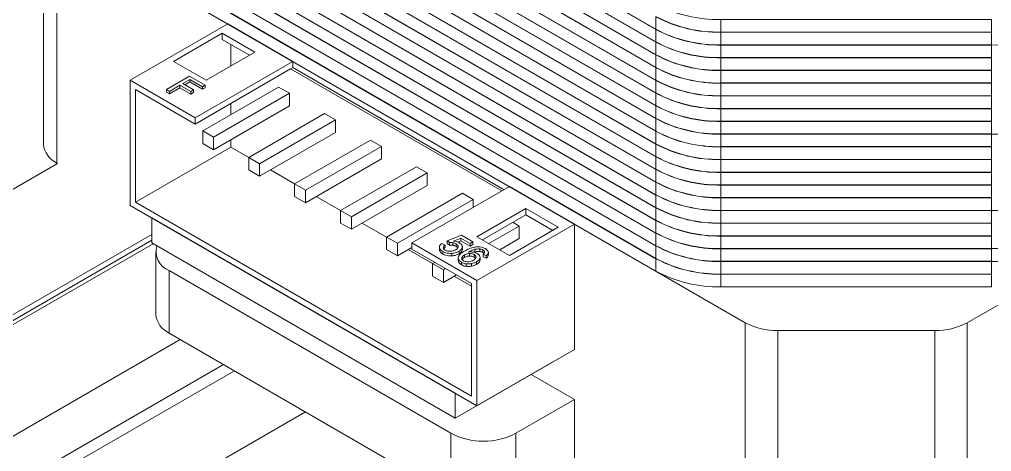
# Model space of a CAD drawing. Header units: millimetres. Extents: x -489 to 1607, y 116 to 1738.
# Drawn here: x 1229.18 to 1260.89, y 1276.33 to 1290.42 of the extents above; entities that cross this region are included whole.
import ezdxf

# ---------------------------------------------------------------- set-up
doc = ezdxf.new("R2010")
doc.units = ezdxf.units.MM

msp = doc.modelspace()

# ---------------------------------------------------------------- linework, layer by layer
at = {"color": 7, "linetype": 'Continuous', "lineweight": 15}
for p, q in [((1233.312, 1299.699), (1249.939, 1290.1)), ((1249.939, 1290.094), (1233.312, 1299.692)), ((1233.312, 1299.284), (1249.939, 1289.685)), ((1249.939, 1289.678), (1233.312, 1299.277)), ((1233.312, 1298.869), (1249.939, 1289.27)), ((1249.939, 1289.263), (1233.312, 1298.862)), ((1233.312, 1298.454), (1249.939, 1288.855)), ((1249.939, 1288.848), (1233.312, 1298.447)), ((1233.312, 1298.038), (1249.939, 1288.44)), ((1249.939, 1288.433), (1233.312, 1298.032)), ((1233.312, 1297.623), (1249.939, 1288.024)), ((1249.939, 1288.018), (1233.312, 1297.616)), ((1233.312, 1297.208), (1249.939, 1287.609)), ((1249.939, 1287.602), (1233.312, 1297.201)), ((1233.312, 1296.793), (1249.939, 1287.194)), ((1249.939, 1287.187), (1233.312, 1296.786)), ((1233.312, 1296.378), (1249.939, 1286.779)), ((1249.939, 1286.772), (1233.312, 1296.371)), ((1233.312, 1295.963), (1249.939, 1286.364)), ((1249.939, 1286.357), (1233.312, 1295.956)), ((1233.312, 1295.547), (1249.939, 1285.949)), ((1249.939, 1285.942), (1233.312, 1295.54)), ((1233.312, 1295.132), (1249.939, 1285.533)), ((1249.939, 1285.526), (1233.312, 1295.125)), ((1233.312, 1294.717), (1249.939, 1285.118)), ((1249.939, 1285.111), (1233.312, 1294.71)), ((1233.312, 1294.302), (1249.939, 1284.703)), ((1249.939, 1284.696), (1233.312, 1294.295)), ((1229.958, 1286.348), (1229.958, 1294.105)), ((1233.312, 1293.887), (1249.939, 1284.288)), ((1249.939, 1284.281), (1233.312, 1293.88)), ((1230.398, 1293.493), (1252.854, 1280.529)), ((1230.398, 1293.493), (1230.398, 1285.736)), ((1233.312, 1293.471), (1249.939, 1283.873)), ((1249.939, 1283.866), (1233.312, 1293.464)), ((1260.096, 1280.529), (1282.552, 1293.493)), ((1233.312, 1293.056), (1249.939, 1283.457)), ((1249.939, 1283.45), (1233.312, 1293.049)), ((1233.312, 1292.641), (1249.939, 1283.042)), ((1249.939, 1283.035), (1233.312, 1292.634)), ((1233.312, 1292.226), (1249.939, 1282.627)), ((1249.939, 1282.62), (1233.312, 1292.219)), ((1233.312, 1291.811), (1249.939, 1282.212)), ((1249.939, 1290.509), (1249.939, 1290.1)), ((1235.969, 1290.277), (1232.787, 1288.44)), ((1235.969, 1290.277), (1238.09, 1289.052)), ((1260.889, 1290.417), (1252.061, 1290.417)), ((1252.061, 1290.417), (1252.061, 1290.008)), ((1260.889, 1290.417), (1260.889, 1290.008)), ((1234.201, 1289.052), (1235.792, 1289.971)), ((1235.792, 1289.971), (1236.853, 1289.358)), ((1235.792, 1289.767), (1235.792, 1289.971)), ((1249.939, 1290.094), (1249.939, 1289.685)), ((1252.061, 1290.008), (1260.889, 1290.008)), ((1260.889, 1290.001), (1252.061, 1290.001)), ((1252.061, 1290.001), (1252.061, 1289.593)), ((1260.889, 1290.001), (1260.889, 1289.593)), ((1235.792, 1289.767), (1236.676, 1289.256)), ((1236.075, 1289.603), (1236.075, 1288.909)), ((1249.939, 1289.678), (1249.939, 1289.27)), ((1252.061, 1289.593), (1260.889, 1289.593)), ((1260.889, 1289.586), (1252.061, 1289.586)), ((1252.061, 1289.586), (1252.061, 1289.178)), ((1260.889, 1289.586), (1260.889, 1289.178)), ((1236.853, 1289.358), (1235.262, 1288.44)), ((1249.939, 1289.263), (1249.939, 1288.855)), ((1252.061, 1289.178), (1260.889, 1289.178)), ((1260.889, 1289.171), (1252.061, 1289.171)), ((1252.061, 1289.171), (1252.061, 1288.763)), ((1260.889, 1289.171), (1260.889, 1288.763)), ((1235.262, 1288.44), (1234.201, 1289.052)), ((1234.908, 1287.215), (1238.09, 1289.052)), ((1238.019, 1288.807), (1238.09, 1288.848)), ((1238.09, 1289.052), (1238.09, 1288.848)), ((1238.09, 1288.848), (1244.984, 1284.868)), ((1249.939, 1288.848), (1249.939, 1288.44)), ((1233.968, 1288.134), (1234.727, 1288.572)), ((1234.727, 1288.572), (1235.239, 1288.276)), ((1238.019, 1288.807), (1234.908, 1287.011)), ((1244.914, 1284.827), (1238.019, 1288.807)), ((1252.061, 1288.763), (1260.889, 1288.763)), ((1260.889, 1288.756), (1252.061, 1288.756)), ((1252.061, 1288.756), (1252.061, 1288.348)), ((1260.889, 1288.756), (1260.889, 1288.348)), ((1232.787, 1284.357), (1232.787, 1288.44)), ((1232.787, 1288.44), (1234.908, 1287.215)), ((1234.413, 1288.275), (1234.068, 1288.076)), ((1234.769, 1288.069), (1234.413, 1288.275)), ((1234.413, 1288.193), (1234.413, 1288.275)), ((1234.738, 1288.462), (1234.503, 1288.327)), ((1234.503, 1288.327), (1234.859, 1288.121)), ((1234.738, 1288.381), (1234.573, 1288.286)), ((1235.15, 1288.225), (1234.738, 1288.462)), ((1234.738, 1288.381), (1234.738, 1288.462)), ((1235.15, 1288.143), (1234.738, 1288.381)), ((1235.239, 1288.276), (1235.15, 1288.225)), ((1235.15, 1288.143), (1235.15, 1288.225)), ((1235.156, 1286.787), (1237.631, 1288.215)), ((1235.239, 1288.195), (1235.239, 1288.276)), ((1237.984, 1288.011), (1237.631, 1288.215)), ((1249.939, 1288.433), (1249.939, 1288.024)), ((1252.061, 1288.348), (1260.889, 1288.348)), ((1260.889, 1288.341), (1252.061, 1288.341)), ((1252.061, 1288.341), (1252.061, 1287.932)), ((1260.889, 1288.341), (1260.889, 1287.932)), ((1232.964, 1288.134), (1234.908, 1287.011)), ((1232.964, 1284.459), (1232.964, 1288.134)), ((1234.068, 1288.076), (1233.968, 1288.134)), ((1233.968, 1288.052), (1233.968, 1288.134)), ((1234.068, 1287.994), (1233.968, 1288.052)), ((1234.413, 1288.193), (1234.068, 1287.994)), ((1234.068, 1288.076), (1234.068, 1287.994)), ((1234.769, 1287.988), (1234.413, 1288.193)), ((1234.859, 1288.121), (1234.769, 1288.069)), ((1234.769, 1287.988), (1234.769, 1288.069)), ((1234.859, 1288.039), (1234.769, 1287.988)), ((1234.859, 1288.039), (1234.859, 1288.121)), ((1235.239, 1288.195), (1235.15, 1288.143)), ((1237.984, 1288.011), (1235.509, 1286.582)), ((1237.984, 1287.603), (1237.984, 1288.011)), ((1249.939, 1288.018), (1249.939, 1287.609)), ((1252.061, 1287.932), (1260.889, 1287.932)), ((1260.889, 1287.926), (1252.061, 1287.926)), ((1252.061, 1287.926), (1252.061, 1287.517)), ((1260.889, 1287.926), (1260.889, 1287.517)), ((1237.984, 1287.603), (1235.509, 1286.174)), ((1236.075, 1287.685), (1236.075, 1287.317)), ((1249.939, 1287.602), (1249.939, 1287.194)), ((1236.655, 1285.921), (1239.13, 1287.35)), ((1239.483, 1287.146), (1239.13, 1287.35)), ((1252.061, 1287.517), (1260.889, 1287.517)), ((1260.889, 1287.51), (1252.061, 1287.51)), ((1252.061, 1287.51), (1252.061, 1287.102)), ((1260.889, 1287.51), (1260.889, 1287.102)), ((1234.908, 1287.011), (1234.908, 1287.215)), ((1239.483, 1287.146), (1237.008, 1285.717)), ((1239.483, 1286.738), (1239.483, 1287.146)), ((1249.939, 1287.187), (1249.939, 1286.779)), ((1252.061, 1287.102), (1260.889, 1287.102)), ((1260.889, 1287.095), (1252.061, 1287.095)), ((1252.061, 1287.095), (1252.061, 1286.687)), ((1260.889, 1287.095), (1260.889, 1286.687)), ((1235.156, 1286.378), (1235.156, 1286.787)), ((1235.509, 1286.582), (1235.156, 1286.787)), ((1239.483, 1286.738), (1237.008, 1285.309)), ((1249.939, 1286.772), (1249.939, 1286.364)), ((1252.061, 1286.687), (1260.889, 1286.687)), ((1260.889, 1286.68), (1252.061, 1286.68)), ((1252.061, 1286.68), (1252.061, 1286.272)), ((1260.889, 1286.68), (1260.889, 1286.272)), ((1235.509, 1286.174), (1235.156, 1286.378)), ((1235.509, 1286.174), (1235.509, 1286.582)), ((1236.075, 1286.501), (1236.075, 1286.255)), ((1238.154, 1285.056), (1240.629, 1286.484)), ((1240.982, 1286.28), (1240.629, 1286.484)), ((1249.939, 1286.357), (1249.939, 1285.949)), ((1236.075, 1286.255), (1232.964, 1284.459)), ((1236.655, 1285.921), (1236.075, 1286.255)), ((1240.982, 1286.28), (1238.507, 1284.852)), ((1240.982, 1285.872), (1240.982, 1286.28)), ((1252.061, 1286.272), (1260.889, 1286.272)), ((1260.889, 1286.265), (1252.061, 1286.265)), ((1252.061, 1286.265), (1252.061, 1285.856)), ((1260.889, 1286.265), (1260.889, 1285.856)), ((1230.422, 1285.722), (1150.868, 1239.796)), ((1230.398, 1285.736), (1230.422, 1285.722)), ((1237.008, 1285.717), (1236.655, 1285.921)), ((1236.655, 1285.513), (1236.655, 1285.921)), ((1237.008, 1285.309), (1237.008, 1285.717)), ((1240.982, 1285.872), (1238.507, 1284.443)), ((1249.939, 1285.942), (1249.939, 1285.533)), ((1252.061, 1285.856), (1260.889, 1285.856)), ((1260.889, 1285.85), (1252.061, 1285.85)), ((1252.061, 1285.85), (1252.061, 1285.441)), ((1260.889, 1285.85), (1260.889, 1285.441)), ((1237.008, 1285.309), (1236.655, 1285.513)), ((1238.154, 1285.055), (1237.362, 1285.513)), ((1239.653, 1284.19), (1242.128, 1285.619)), ((1242.481, 1285.415), (1240.006, 1283.986)), ((1242.481, 1285.415), (1242.128, 1285.619)), ((1242.481, 1285.007), (1242.481, 1285.415)), ((1249.939, 1285.526), (1249.939, 1285.118)), ((1252.061, 1285.441), (1260.889, 1285.441)), ((1260.889, 1285.434), (1252.061, 1285.434)), ((1252.061, 1285.434), (1252.061, 1285.026)), ((1260.889, 1285.434), (1260.889, 1285.026)), ((1238.507, 1284.852), (1238.154, 1285.056)), ((1238.154, 1284.648), (1238.154, 1285.056)), ((1249.939, 1285.111), (1249.939, 1284.703)), ((1238.507, 1284.443), (1238.507, 1284.852)), ((1242.481, 1285.007), (1240.006, 1283.578)), ((1241.152, 1283.325), (1243.627, 1284.754)), ((1245.161, 1284.97), (1241.979, 1283.133)), ((1243.98, 1284.55), (1243.627, 1284.754)), ((1245.161, 1284.97), (1247.283, 1283.746)), ((1252.061, 1285.026), (1260.889, 1285.026)), ((1260.889, 1285.019), (1252.061, 1285.019)), ((1252.061, 1285.019), (1252.061, 1284.611)), ((1260.889, 1285.019), (1260.889, 1284.611)), ((1243.924, 1278.132), (1232.964, 1284.459)), ((1238.507, 1284.443), (1238.154, 1284.648)), ((1239.653, 1284.19), (1238.861, 1284.647)), ((1243.98, 1284.55), (1241.506, 1283.121)), ((1243.98, 1284.289), (1243.98, 1284.55)), ((1249.939, 1284.696), (1249.939, 1284.288)), ((1252.061, 1284.611), (1260.889, 1284.611)), ((1260.889, 1284.604), (1252.061, 1284.604)), ((1252.061, 1284.604), (1252.061, 1284.196)), ((1260.889, 1284.604), (1260.889, 1284.196)), ((1232.787, 1284.357), (1244.101, 1277.826)), ((1240.006, 1283.986), (1239.653, 1284.19)), ((1239.653, 1283.782), (1239.653, 1284.19)), ((1244.101, 1283.337), (1245.692, 1284.256)), ((1245.692, 1284.256), (1246.752, 1283.644)), ((1245.692, 1284.256), (1245.692, 1284.052)), ((1249.939, 1284.281), (1249.939, 1283.873)), ((1252.061, 1284.196), (1260.889, 1284.196)), ((1260.889, 1284.189), (1252.061, 1284.189)), ((1252.061, 1284.189), (1252.061, 1283.781)), ((1260.889, 1284.189), (1260.889, 1283.781)), ((1233.494, 1283.132), (1233.494, 1283.949)), ((1243.393, 1278.234), (1233.494, 1283.949)), ((1240.006, 1283.578), (1239.653, 1283.782)), ((1240.006, 1283.578), (1240.006, 1283.986)), ((1241.152, 1283.325), (1240.36, 1283.782)), ((1245.692, 1284.052), (1244.277, 1283.235)), ((1245.479, 1283.684), (1245.267, 1283.807)), ((1246.575, 1283.541), (1245.692, 1284.052)), ((1249.939, 1283.866), (1249.939, 1283.457)), ((1252.061, 1283.781), (1260.889, 1283.781)), ((1260.889, 1283.774), (1252.061, 1283.774)), ((1252.061, 1283.774), (1252.061, 1283.365)), ((1260.889, 1283.774), (1260.889, 1283.365)), ((1247.283, 1283.746), (1244.101, 1281.909)), ((1245.479, 1283.684), (1244.49, 1283.113)), ((1246.752, 1283.644), (1245.161, 1282.725)), ((1245.479, 1283.276), (1245.479, 1283.684)), ((1247.283, 1283.746), (1247.283, 1279.663)), ((1233.494, 1283.413), (1150.868, 1235.714)), ((1233.494, 1283.221), (1150.868, 1235.523)), ((1241.506, 1283.121), (1241.152, 1283.325)), ((1241.152, 1282.917), (1241.152, 1283.325)), ((1243.131, 1283.2), (1243.595, 1283.382)), ((1243.208, 1283.143), (1243.131, 1283.2)), ((1243.131, 1283.118), (1243.131, 1283.2)), ((1243.208, 1283.061), (1243.208, 1283.143)), ((1243.318, 1283.059), (1243.318, 1283.14)), ((1243.58, 1283.288), (1243.335, 1283.194)), ((1243.58, 1283.206), (1243.468, 1283.163)), ((1243.883, 1283.113), (1243.58, 1283.288)), ((1243.58, 1283.206), (1243.58, 1283.288)), ((1243.883, 1283.031), (1243.58, 1283.206)), ((1243.595, 1283.382), (1243.972, 1283.164)), ((1243.972, 1283.164), (1243.883, 1283.113)), ((1243.972, 1283.083), (1243.972, 1283.164)), ((1245.161, 1282.725), (1244.101, 1283.337)), ((1245.479, 1283.276), (1244.843, 1282.909)), ((1249.939, 1283.45), (1249.939, 1283.042)), ((1252.061, 1283.365), (1260.889, 1283.365)), ((1260.889, 1283.358), (1252.061, 1283.358)), ((1252.061, 1283.358), (1252.061, 1282.95)), ((1260.889, 1283.358), (1260.889, 1282.95)), ((1243.393, 1277.418), (1233.494, 1283.132)), ((1233.62, 1282.847), (1233.62, 1280.805)), ((1241.506, 1282.713), (1241.152, 1282.917)), ((1241.506, 1282.713), (1241.506, 1283.121)), ((1241.979, 1282.986), (1241.506, 1282.713)), ((1242.651, 1282.459), (1241.859, 1282.917)), ((1241.979, 1283.133), (1244.101, 1281.909)), ((1241.979, 1283.133), (1241.979, 1282.929)), ((1241.979, 1282.929), (1243.924, 1281.807)), ((1242.876, 1282.985), (1242.876, 1282.903)), ((1242.955, 1283.117), (1243.061, 1283.065)), ((1242.987, 1282.772), (1242.987, 1282.854)), ((1243.061, 1282.983), (1243.061, 1283.065)), ((1243.208, 1283.061), (1243.131, 1283.118)), ((1243.419, 1283.023), (1243.419, 1283.105)), ((1243.517, 1282.778), (1243.517, 1282.86)), ((1243.625, 1282.92), (1243.625, 1283.002)), ((1243.883, 1283.031), (1243.883, 1283.113)), ((1243.972, 1283.083), (1243.883, 1283.031)), ((1244.028, 1282.841), (1243.996, 1282.83)), ((1244.028, 1282.841), (1244.028, 1282.922)), ((1244.191, 1282.855), (1244.191, 1282.937)), ((1244.294, 1282.824), (1244.294, 1282.906)), ((1244.473, 1282.833), (1244.473, 1282.751)), ((1249.939, 1283.035), (1249.939, 1282.627)), ((1252.061, 1282.95), (1260.889, 1282.95)), ((1260.889, 1282.943), (1252.061, 1282.943)), ((1252.061, 1282.943), (1252.061, 1282.535)), ((1260.889, 1282.943), (1260.889, 1282.535)), ((1243.278, 1282.71), (1243.278, 1282.792)), ((1243.488, 1282.582), (1243.488, 1282.663)), ((1243.592, 1282.423), (1243.592, 1282.504)), ((1243.623, 1282.679), (1243.623, 1282.597)), ((1243.695, 1282.662), (1243.695, 1282.744)), ((1243.858, 1282.787), (1243.858, 1282.706)), ((1244.01, 1282.751), (1244.01, 1282.67)), ((1244.089, 1282.435), (1244.089, 1282.517)), ((1244.201, 1282.575), (1244.201, 1282.657)), ((1244.403, 1282.713), (1244.303, 1282.762)), ((1244.303, 1282.681), (1244.303, 1282.762)), ((1244.403, 1282.632), (1244.303, 1282.681)), ((1244.403, 1282.632), (1244.403, 1282.713)), ((1249.939, 1282.62), (1249.939, 1282.212)), ((1252.061, 1282.535), (1260.889, 1282.535)), ((1260.889, 1282.528), (1252.061, 1282.528)), ((1252.061, 1282.528), (1252.061, 1282.12)), ((1260.889, 1282.528), (1260.889, 1282.12)), ((1234.06, 1282.234), (1243.252, 1276.928)), ((1234.06, 1282.234), (1234.06, 1280.193)), ((1242.651, 1282.46), (1242.722, 1282.5)), ((1243.005, 1282.255), (1242.651, 1282.46)), ((1242.651, 1282.051), (1242.651, 1282.46)), ((1243.075, 1282.296), (1243.005, 1282.255)), ((1243.005, 1281.847), (1243.005, 1282.255)), ((1243.747, 1282.371), (1243.747, 1282.452)), ((1243.926, 1282.376), (1243.926, 1282.458)), ((1243.005, 1281.847), (1242.651, 1282.051)), ((1243.429, 1282.092), (1243.005, 1281.847)), ((1243.924, 1281.724), (1243.358, 1282.051)), ((1244.101, 1281.909), (1244.101, 1277.826)), ((1252.061, 1282.12), (1260.889, 1282.12)), ((1260.889, 1282.113), (1252.061, 1282.113)), ((1252.061, 1282.113), (1252.061, 1281.705)), ((1260.889, 1282.113), (1260.889, 1281.705)), ((1243.924, 1281.807), (1243.924, 1278.132)), ((1252.061, 1281.705), (1260.889, 1281.705)), ((1252.854, 1272.772), (1252.854, 1280.529)), ((1260.096, 1280.529), (1260.096, 1272.772)), ((1234.06, 1280.193), (1243.252, 1274.886)), ((1253.914, 1280.276), (1259.036, 1280.276)), ((1253.914, 1280.276), (1253.914, 1272.519)), ((1259.036, 1272.519), (1259.036, 1280.276)), ((1244.101, 1277.826), (1247.283, 1279.663)), ((1246.575, 1279.255), (1243.393, 1277.418)), ((1246.575, 1279.255), (1246.575, 1279.255)), ((1236.186, 1278.966), (1150.868, 1229.713)), ((1245.868, 1278.846), (1247.283, 1278.03)), ((1243.393, 1277.418), (1243.393, 1278.234)), ((1247.283, 1278.03), (1245.373, 1276.928)), ((1247.283, 1278.03), (1247.283, 1275.988)), ((1243.252, 1274.886), (1243.252, 1276.928)), ((1245.373, 1276.928), (1245.373, 1274.886))]:
    msp.add_line(p, q, dxfattribs=at)
at = {"color": 8, "linetype": 'Continuous', "lineweight": 15}
for p, q in [((1233.534, 1283.109), (1150.868, 1235.387)), ((1150.868, 1231.754), (1234.418, 1279.986)), ((1150.868, 1230.121), (1235.832, 1279.17)), ((1150.868, 1227.035), (1238.505, 1277.627))]:
    msp.add_line(p, q, dxfattribs=at)
at = {"color": 7, "linetype": 'Continuous', "lineweight": 15}
for centre, radius, start, end in [((1251.974, 1294.744), 4.329, 241.9594, 271.1442), ((1251.974, 1294.336), 4.329, 241.9594, 271.1442), ((1251.974, 1294.329), 4.329, 241.9594, 271.1442), ((1251.974, 1293.921), 4.329, 241.9594, 271.1442), ((1251.974, 1293.914), 4.329, 241.9594, 271.1442), ((1260.926, 1294.297), 4.711, 269.5547, 289.3316), ((1251.974, 1293.506), 4.329, 241.9594, 271.1442), ((1251.974, 1293.499), 4.329, 241.9594, 271.1442), ((1251.974, 1293.091), 4.329, 241.9594, 271.1442), ((1251.974, 1293.084), 4.329, 241.9594, 271.1442), ((1251.974, 1292.675), 4.329, 241.9594, 271.1442), ((1251.974, 1292.668), 4.329, 241.9594, 271.1442), ((1251.974, 1292.26), 4.329, 241.9594, 271.1442), ((1251.974, 1292.253), 4.329, 241.9594, 271.1442), ((1251.974, 1291.845), 4.329, 241.9594, 271.1442), ((1251.974, 1291.838), 4.329, 241.9594, 271.1442), ((1251.974, 1291.43), 4.329, 241.9594, 271.1442), ((1251.974, 1291.423), 4.329, 241.9594, 271.1442), ((1251.974, 1291.015), 4.329, 241.9594, 271.1442), ((1251.974, 1291.008), 4.329, 241.9594, 271.1442), ((1260.976, 1291.008), 4.329, 268.8562, 298.0397), ((1251.974, 1290.599), 4.329, 241.9594, 271.1442), ((1251.974, 1290.593), 4.329, 241.9594, 271.1442), ((1230.709, 1286.423), 0.754, 185.694, 245.6267), ((1251.974, 1290.184), 4.329, 241.9594, 271.1442), ((1251.974, 1290.177), 4.329, 241.9594, 271.1442), ((1251.974, 1289.769), 4.329, 241.9594, 271.1442), ((1251.974, 1289.762), 4.329, 241.9594, 271.1442), ((1251.974, 1289.354), 4.329, 241.9594, 271.1442), ((1251.974, 1289.347), 4.329, 241.9594, 271.1442), ((1251.974, 1288.939), 4.329, 241.9594, 271.1442), ((1251.974, 1288.932), 4.329, 241.9594, 271.1442), ((1251.974, 1288.524), 4.329, 241.9594, 271.1442), ((1251.974, 1288.517), 4.329, 241.9594, 271.1442), ((1260.976, 1288.524), 4.329, 268.8562, 298.0397), ((1260.976, 1288.517), 4.329, 268.8562, 298.0397), ((1251.974, 1288.108), 4.329, 241.9594, 271.1442), ((1251.974, 1288.101), 4.329, 241.9594, 271.1442), ((1251.974, 1287.693), 4.329, 241.9594, 271.1442), ((1251.974, 1287.686), 4.329, 241.9594, 271.1442), ((1251.974, 1287.278), 4.329, 241.9594, 271.1442), ((1260.976, 1287.278), 4.329, 268.8562, 298.0397), ((1251.974, 1287.271), 4.329, 241.9594, 271.1442), ((1234.295, 1282.854), 0.663, 163.9234, 249.2414), ((1251.974, 1286.863), 4.329, 241.9594, 271.1442), ((1251.974, 1286.856), 4.329, 241.9594, 271.1442), ((1260.976, 1286.856), 4.329, 268.8562, 298.0397), ((1251.974, 1286.448), 4.329, 241.9594, 271.1442), ((1251.974, 1286.441), 4.329, 241.9594, 271.1442), ((1251.974, 1286.032), 4.329, 241.9594, 271.1442), ((1234.371, 1280.88), 0.754, 185.6956, 245.624), ((1253.871, 1282.44), 2.164, 241.959, 271.1446), ((1259.079, 1282.44), 2.164, 268.8562, 298.0397), ((1244.313, 1278.975), 2.306, 242.6097, 297.3907)]:
    msp.add_arc(centre, radius, start, end, dxfattribs=at)
for points, knots in [([(1243.318, 1283.14), (1243.3, 1283.143), (1243.273, 1283.146), (1243.236, 1283.145), (1243.217, 1283.143), (1243.208, 1283.143)], [0, 0, 0, 0, 0.488154, 0.742417, 1, 1, 1, 1]), ([(1243.419, 1283.105), (1243.407, 1283.112), (1243.386, 1283.123), (1243.351, 1283.134), (1243.329, 1283.138), (1243.318, 1283.14)], [0, 0, 0, 0, 0.418161, 0.705744, 1, 1, 1, 1]), ([(1243.335, 1283.194), (1243.364, 1283.19), (1243.421, 1283.182), (1243.483, 1283.159), (1243.516, 1283.143), (1243.527, 1283.138)], [0, 0, 0, 0, 0.403416, 0.811725, 1, 1, 1, 1]), ([(1243.527, 1283.138), (1243.548, 1283.124), (1243.592, 1283.095), (1243.619, 1283.045), (1243.624, 1283.014), (1243.625, 1283.002)], [0, 0, 0, 0, 0.376069, 0.759703, 1, 1, 1, 1]), ([(1242.876, 1282.985), (1242.877, 1283.002), (1242.879, 1283.036), (1242.91, 1283.081), (1242.941, 1283.106), (1242.955, 1283.117)], [0, 0, 0, 0, 0.355932, 0.717537, 1, 1, 1, 1]), ([(1242.987, 1282.854), (1242.964, 1282.868), (1242.919, 1282.897), (1242.888, 1282.944), (1242.879, 1282.974), (1242.876, 1282.985)], [0, 0, 0, 0, 0.388908, 0.784527, 1, 1, 1, 1]), ([(1242.987, 1282.772), (1242.964, 1282.786), (1242.919, 1282.815), (1242.888, 1282.863), (1242.879, 1282.893), (1242.876, 1282.903)], [0, 0, 0, 0, 0.388908, 0.784527, 1, 1, 1, 1]), ([(1243.278, 1282.792), (1243.245, 1282.792), (1243.177, 1282.791), (1243.073, 1282.811), (1243.017, 1282.839), (1242.987, 1282.854)], [0, 0, 0, 0, 0.312462, 0.630345, 1, 1, 1, 1]), ([(1243.061, 1283.065), (1243.052, 1283.057), (1243.029, 1283.038), (1243.008, 1283.007), (1243.005, 1282.984), (1243.004, 1282.974)], [0, 0, 0, 0, 0.2932846, 0.696015, 1, 1, 1, 1]), ([(1243.004, 1282.974), (1243.006, 1282.964), (1243.011, 1282.945), (1243.032, 1282.919), (1243.053, 1282.905), (1243.064, 1282.898)], [0, 0, 0, 0, 0.339855, 0.684352, 1, 1, 1, 1]), ([(1243.061, 1282.983), (1243.051, 1282.976), (1243.033, 1282.961), (1243.024, 1282.945), (1243.02, 1282.937)], [0, 0, 0, 0, 0.552573, 1, 1, 1, 1]), ([(1243.064, 1282.898), (1243.076, 1282.892), (1243.102, 1282.879), (1243.157, 1282.863), (1243.201, 1282.862), (1243.228, 1282.861)], [0, 0, 0, 0, 0.276411, 0.555236, 1, 1, 1, 1]), ([(1243.318, 1283.059), (1243.3, 1283.061), (1243.273, 1283.064), (1243.236, 1283.063), (1243.217, 1283.062), (1243.208, 1283.061)], [0, 0, 0, 0, 0.488154, 0.742417, 1, 1, 1, 1]), ([(1243.228, 1282.861), (1243.262, 1282.865), (1243.313, 1282.87), (1243.37, 1282.892), (1243.396, 1282.905), (1243.41, 1282.912)], [0, 0, 0, 0, 0.488728, 0.74102, 1, 1, 1, 1]), ([(1243.517, 1282.86), (1243.492, 1282.847), (1243.441, 1282.821), (1243.357, 1282.801), (1243.301, 1282.794), (1243.278, 1282.792)], [0, 0, 0, 0, 0.37047, 0.745989, 1, 1, 1, 1]), ([(1243.419, 1283.023), (1243.407, 1283.03), (1243.386, 1283.041), (1243.351, 1283.052), (1243.329, 1283.056), (1243.318, 1283.059)], [0, 0, 0, 0, 0.418161, 0.705744, 1, 1, 1, 1]), ([(1243.41, 1282.912), (1243.421, 1282.919), (1243.449, 1282.937), (1243.481, 1282.97), (1243.488, 1282.998), (1243.491, 1283.011)], [0, 0, 0, 0, 0.259302, 0.644366, 1, 1, 1, 1]), ([(1243.491, 1283.011), (1243.489, 1283.02), (1243.486, 1283.04), (1243.467, 1283.074), (1243.438, 1283.093), (1243.419, 1283.105)], [0, 0, 0, 0, 0.274091, 0.550407, 1, 1, 1, 1]), ([(1243.476, 1282.971), (1243.474, 1282.976), (1243.464, 1282.996), (1243.439, 1283.012), (1243.419, 1283.023)], [0, 0, 0, 0, 0.242754, 1, 1, 1, 1]), ([(1243.488, 1282.663), (1243.506, 1282.701), (1243.534, 1282.759), (1243.621, 1282.824), (1243.671, 1282.854), (1243.697, 1282.869)], [0, 0, 0, 0, 0.478916, 0.736966, 1, 1, 1, 1]), ([(1243.625, 1283.002), (1243.622, 1282.982), (1243.615, 1282.943), (1243.571, 1282.896), (1243.533, 1282.87), (1243.517, 1282.86)], [0, 0, 0, 0, 0.364879, 0.736531, 1, 1, 1, 1]), ([(1243.625, 1282.92), (1243.622, 1282.901), (1243.615, 1282.862), (1243.571, 1282.814), (1243.533, 1282.789), (1243.517, 1282.778)], [0, 0, 0, 0, 0.364879, 0.736531, 1, 1, 1, 1]), ([(1243.697, 1282.869), (1243.745, 1282.896), (1243.841, 1282.951), (1243.988, 1282.989), (1244.076, 1283.003), (1244.098, 1283.007)], [0, 0, 0, 0, 0.4228419, 0.8520987, 1, 1, 1, 1]), ([(1244.028, 1282.922), (1243.998, 1282.913), (1243.947, 1282.897), (1243.881, 1282.867), (1243.844, 1282.847), (1243.826, 1282.836)], [0, 0, 0, 0, 0.396666, 0.696807, 1, 1, 1, 1]), ([(1243.826, 1282.836), (1243.842, 1282.838), (1243.872, 1282.841), (1243.926, 1282.841), (1243.962, 1282.836), (1243.984, 1282.833)], [0, 0, 0, 0, 0.312417, 0.563816, 1, 1, 1, 1]), ([(1243.984, 1282.833), (1244, 1282.829), (1244.028, 1282.823), (1244.072, 1282.809), (1244.097, 1282.796), (1244.111, 1282.788)], [0, 0, 0, 0, 0.33414, 0.610385, 1, 1, 1, 1]), ([(1244.191, 1282.937), (1244.174, 1282.937), (1244.131, 1282.939), (1244.076, 1282.933), (1244.04, 1282.925), (1244.028, 1282.922)], [0, 0, 0, 0, 0.300341, 0.77373, 1, 1, 1, 1]), ([(1244.191, 1282.855), (1244.174, 1282.856), (1244.131, 1282.857), (1244.076, 1282.851), (1244.04, 1282.843), (1244.028, 1282.841)], [0, 0, 0, 0, 0.300341, 0.77373, 1, 1, 1, 1]), ([(1244.098, 1283.007), (1244.132, 1283.007), (1244.2, 1283.007), (1244.298, 1282.986), (1244.35, 1282.96), (1244.376, 1282.947)], [0, 0, 0, 0, 0.327351, 0.661003, 1, 1, 1, 1]), ([(1244.294, 1282.906), (1244.282, 1282.912), (1244.257, 1282.925), (1244.219, 1282.933), (1244.197, 1282.936), (1244.191, 1282.937)], [0, 0, 0, 0, 0.417183, 0.840046, 1, 1, 1, 1]), ([(1244.294, 1282.824), (1244.282, 1282.83), (1244.257, 1282.843), (1244.219, 1282.851), (1244.197, 1282.854), (1244.191, 1282.855)], [0, 0, 0, 0, 0.417183, 0.840046, 1, 1, 1, 1]), ([(1244.347, 1282.829), (1244.346, 1282.839), (1244.345, 1282.858), (1244.325, 1282.885), (1244.304, 1282.899), (1244.294, 1282.906)], [0, 0, 0, 0, 0.340699, 0.687359, 1, 1, 1, 1]), ([(1244.33, 1282.792), (1244.328, 1282.796), (1244.32, 1282.808), (1244.305, 1282.817), (1244.294, 1282.824)], [0, 0, 0, 0, 0.312451, 1, 1, 1, 1]), ([(1244.303, 1282.762), (1244.312, 1282.771), (1244.327, 1282.785), (1244.341, 1282.808), (1244.345, 1282.822), (1244.347, 1282.829)], [0, 0, 0, 0, 0.402272, 0.6974, 1, 1, 1, 1]), ([(1244.376, 1282.947), (1244.395, 1282.935), (1244.431, 1282.912), (1244.462, 1282.872), (1244.47, 1282.845), (1244.473, 1282.833)], [0, 0, 0, 0, 0.360086, 0.7253072, 1, 1, 1, 1]), ([(1244.473, 1282.833), (1244.472, 1282.819), (1244.47, 1282.791), (1244.446, 1282.749), (1244.418, 1282.725), (1244.403, 1282.713)], [0, 0, 0, 0, 0.3240427, 0.651865, 1, 1, 1, 1]), ([(1243.278, 1282.71), (1243.245, 1282.71), (1243.177, 1282.71), (1243.073, 1282.729), (1243.017, 1282.757), (1242.987, 1282.772)], [0, 0, 0, 0, 0.312462, 0.630345, 1, 1, 1, 1]), ([(1243.517, 1282.778), (1243.492, 1282.765), (1243.441, 1282.74), (1243.357, 1282.719), (1243.301, 1282.713), (1243.278, 1282.71)], [0, 0, 0, 0, 0.37047, 0.745989, 1, 1, 1, 1]), ([(1243.592, 1282.504), (1243.571, 1282.519), (1243.527, 1282.549), (1243.49, 1282.605), (1243.488, 1282.644), (1243.488, 1282.663)], [0, 0, 0, 0, 0.330239, 0.666375, 1, 1, 1, 1]), ([(1243.592, 1282.423), (1243.571, 1282.437), (1243.527, 1282.467), (1243.49, 1282.523), (1243.488, 1282.562), (1243.488, 1282.582)], [0, 0, 0, 0, 0.330239, 0.666375, 1, 1, 1, 1]), ([(1243.747, 1282.452), (1243.731, 1282.455), (1243.687, 1282.463), (1243.635, 1282.482), (1243.603, 1282.499), (1243.592, 1282.504)], [0, 0, 0, 0, 0.276999, 0.767348, 1, 1, 1, 1]), ([(1243.613, 1282.607), (1243.611, 1282.617), (1243.607, 1282.632), (1243.611, 1282.657), (1243.619, 1282.671), (1243.623, 1282.679)], [0, 0, 0, 0, 0.396701, 0.649902, 1, 1, 1, 1]), ([(1243.667, 1282.549), (1243.656, 1282.557), (1243.638, 1282.569), (1243.622, 1282.589), (1243.616, 1282.601), (1243.613, 1282.607)], [0, 0, 0, 0, 0.434737, 0.714087, 1, 1, 1, 1]), ([(1243.623, 1282.679), (1243.63, 1282.688), (1243.642, 1282.704), (1243.666, 1282.726), (1243.685, 1282.738), (1243.695, 1282.744)], [0, 0, 0, 0, 0.372082, 0.682967, 1, 1, 1, 1]), ([(1243.623, 1282.597), (1243.63, 1282.606), (1243.642, 1282.622), (1243.666, 1282.644), (1243.685, 1282.656), (1243.695, 1282.662)], [0, 0, 0, 0, 0.372082, 0.682967, 1, 1, 1, 1]), ([(1243.817, 1282.518), (1243.8, 1282.518), (1243.766, 1282.519), (1243.713, 1282.528), (1243.684, 1282.542), (1243.667, 1282.549)], [0, 0, 0, 0, 0.307296, 0.618513, 1, 1, 1, 1]), ([(1243.695, 1282.744), (1243.707, 1282.75), (1243.736, 1282.765), (1243.791, 1282.782), (1243.835, 1282.786), (1243.858, 1282.787)], [0, 0, 0, 0, 0.273196, 0.629681, 1, 1, 1, 1]), ([(1243.695, 1282.662), (1243.707, 1282.669), (1243.736, 1282.683), (1243.791, 1282.701), (1243.835, 1282.704), (1243.858, 1282.706)], [0, 0, 0, 0, 0.273196, 0.629681, 1, 1, 1, 1]), ([(1243.989, 1282.568), (1243.976, 1282.562), (1243.944, 1282.545), (1243.886, 1282.525), (1243.837, 1282.52), (1243.817, 1282.518)], [0, 0, 0, 0, 0.254964, 0.677942, 1, 1, 1, 1]), ([(1243.858, 1282.787), (1243.874, 1282.786), (1243.908, 1282.785), (1243.962, 1282.775), (1243.993, 1282.76), (1244.01, 1282.751)], [0, 0, 0, 0, 0.296805, 0.596734, 1, 1, 1, 1]), ([(1243.858, 1282.706), (1243.874, 1282.705), (1243.908, 1282.703), (1243.962, 1282.693), (1243.993, 1282.678), (1244.01, 1282.67)], [0, 0, 0, 0, 0.296805, 0.596734, 1, 1, 1, 1]), ([(1244.089, 1282.517), (1244.077, 1282.51), (1244.052, 1282.497), (1244, 1282.475), (1243.955, 1282.465), (1243.926, 1282.458)], [0, 0, 0, 0, 0.257352, 0.515164, 1, 1, 1, 1]), ([(1244.071, 1282.664), (1244.068, 1282.655), (1244.062, 1282.633), (1244.037, 1282.598), (1244.005, 1282.579), (1243.989, 1282.568)], [0, 0, 0, 0, 0.26485, 0.616767, 1, 1, 1, 1]), ([(1244.01, 1282.751), (1244.021, 1282.744), (1244.043, 1282.729), (1244.068, 1282.7), (1244.069, 1282.677), (1244.071, 1282.664)], [0, 0, 0, 0, 0.299956, 0.603425, 1, 1, 1, 1]), ([(1244.01, 1282.67), (1244.021, 1282.663), (1244.04, 1282.65), (1244.051, 1282.635), (1244.056, 1282.629)], [0, 0, 0, 0, 0.591662, 1, 1, 1, 1]), ([(1244.201, 1282.657), (1244.197, 1282.638), (1244.189, 1282.599), (1244.143, 1282.552), (1244.105, 1282.527), (1244.089, 1282.517)], [0, 0, 0, 0, 0.366807, 0.740047, 1, 1, 1, 1]), ([(1244.201, 1282.575), (1244.197, 1282.556), (1244.189, 1282.517), (1244.143, 1282.47), (1244.105, 1282.445), (1244.089, 1282.435)], [0, 0, 0, 0, 0.366807, 0.740047, 1, 1, 1, 1]), ([(1244.111, 1282.788), (1244.13, 1282.775), (1244.167, 1282.75), (1244.197, 1282.703), (1244.2, 1282.672), (1244.201, 1282.657)], [0, 0, 0, 0, 0.343605, 0.693164, 1, 1, 1, 1]), ([(1244.473, 1282.751), (1244.472, 1282.737), (1244.47, 1282.709), (1244.446, 1282.668), (1244.418, 1282.644), (1244.403, 1282.632)], [0, 0, 0, 0, 0.3240427, 0.651865, 1, 1, 1, 1]), ([(1243.747, 1282.371), (1243.731, 1282.374), (1243.687, 1282.382), (1243.635, 1282.4), (1243.603, 1282.417), (1243.592, 1282.423)], [0, 0, 0, 0, 0.276999, 0.767348, 1, 1, 1, 1]), ([(1243.926, 1282.458), (1243.91, 1282.455), (1243.865, 1282.448), (1243.804, 1282.447), (1243.761, 1282.451), (1243.747, 1282.452)], [0, 0, 0, 0, 0.276811, 0.765356, 1, 1, 1, 1]), ([(1243.926, 1282.376), (1243.91, 1282.374), (1243.865, 1282.366), (1243.804, 1282.365), (1243.761, 1282.369), (1243.747, 1282.371)], [0, 0, 0, 0, 0.276811, 0.765356, 1, 1, 1, 1]), ([(1244.089, 1282.435), (1244.077, 1282.429), (1244.052, 1282.416), (1244, 1282.393), (1243.955, 1282.383), (1243.926, 1282.376)], [0, 0, 0, 0, 0.257352, 0.515164, 1, 1, 1, 1])]:
    msp.add_open_spline(points, degree=3, knots=knots, dxfattribs=at)

doc.saveas('drawing.dxf')
